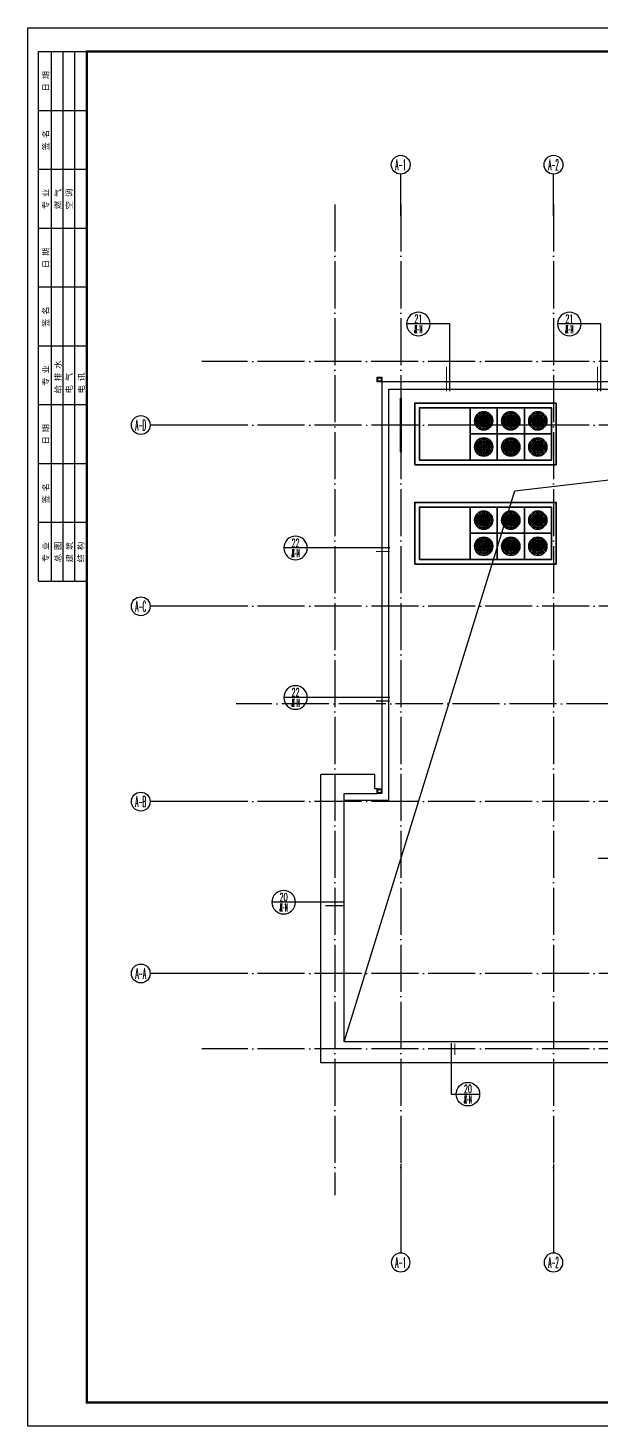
# Model space of a CAD drawing. Extents: x 1980812 to 2578970, y -669191 to 284498.
# Drawn here: x 1980812 to 2005190, y -549139 to -489739 of the extents above; entities that cross this region are included whole.
import ezdxf
from ezdxf.enums import TextEntityAlignment as Align

# ---------------------------------------------------------------- set-up
doc = ezdxf.new("R2010")
doc.units = 0
doc.header["$LTSCALE"] = 1000
doc.header["$MEASUREMENT"] = 0
doc.linetypes.add('DOTE', pattern=[2.42, 2, -0.2, 0.02, -0.2])
for name, color, linetype in [('AXIS', 3, 'Continuous'), ('AXIS_TEXT', 7, 'Continuous'), ('CURTWALL', 2, 'Continuous'), ('DIM_ELEV', 3, 'Continuous'), ('dote', 1, 'DOTE'), ('TK', 1, 'Continuous'), ('WALL', 4, 'Continuous'), ('看线', 66, 'Continuous'), ('空线', 3, 'Continuous'), ('节点', 3, 'Continuous')]:
    doc.layers.add(name, color=color, linetype=linetype)
for name, color, linetype, lineweight in [('kon', 40, 'Continuous', 5), ('公共层-图框', 7, 'Continuous', 70), ('暖通-空调-设备', 150, 'Continuous', 35)]:
    doc.layers.add(name, color=color, linetype=linetype, lineweight=lineweight)
doc.styles.add('_TCH_AXIS', font='COMPLEX', dxfattribs={"bigfont": 'GBCBIG'})
doc.styles.add('COMP', font='COMPLEX.shx', dxfattribs={"bigfont": 'hztxt'})
doc.styles.add('COMPLEX', font='COMPLEX')
doc.styles.add('SONGTI', font='NSimSun.ttf', dxfattribs={"width": 1.1})

# ---------------------------------------------------------------- blocks, each defined once
blk = doc.blocks.new('会签栏0821')
at = {"layer": 'TK'}
for p, q in [((115148889, 23475903), (115148889, 23483403)), ((115148889, 23483403), (115150939, 23483403)), ((115149439, 23475903), (115149439, 23483403)), ((115149939, 23475903), (115149939, 23483403)), ((115150439, 23475903), (115150439, 23483403)), ((115150939, 23475903), (115150939, 23483403)), ((115148889, 23480903), (115150939, 23480903)), ((115148889, 23478403), (115150939, 23478403)), ((115148889, 23468403), (115148889, 23475903)), ((115148889, 23475903), (115150939, 23475903)), ((115149439, 23468403), (115149439, 23475903)), ((115149939, 23468403), (115149939, 23475903)), ((115150439, 23468403), (115150439, 23475903)), ((115150939, 23468403), (115150939, 23475903)), ((115148889, 23473403), (115150939, 23473403)), ((115148889, 23470903), (115150939, 23470903)), ((115148889, 23460903), (115148889, 23468403)), ((115148889, 23468403), (115150939, 23468403)), ((115149439, 23460903), (115149439, 23468403)), ((115149939, 23460903), (115149939, 23468403)), ((115150439, 23460903), (115150439, 23468403)), ((115150939, 23460903), (115150939, 23468403)), ((115148889, 23465903), (115150939, 23465903)), ((115148889, 23463403), (115150939, 23463403)), ((115148889, 23460903), (115150939, 23460903))]:
    blk.add_line(p, q, dxfattribs=at)
at = {"layer": 'TK', "style": 'SONGTI'}
for s, p in [('日 期', (115149324, 23481702)), ('签 名', (115149324, 23479202)), ('专 业', (115149324, 23476702)), ('燃 气', (115149842, 23476702)), ('空 调', (115150316, 23476702)), ('日 期', (115149324, 23474202)), ('签 名', (115149324, 23471702)), ('给 排 水', (115149842, 23468880)), ('专 业', (115149324, 23469202)), ('电 气', (115150316, 23468880)), ('电 讯', (115150842, 23468880)), ('日 期', (115149324, 23466702)), ('签 名', (115149324, 23464202)), ('专 业', (115149324, 23461702)), ('总 图', (115149842, 23461702)), ('建 筑', (115150342, 23461702)), ('结 构', (115150816, 23461702))]:
    blk.add_text(s, height=250, rotation=90, dxfattribs=at).set_placement(p)
blk = doc.blocks.new('_index')
blk.add_line((-0.5, 0), (0.5, 0))
blk.add_circle((0, 0), 0.5)
at = {"style": 'COMP'}
for tag, width, p, p2 in [('1', 2.333333, (-0.17, 0.05), (0.17, 0.05)), ('-', 1.166667, (-0.17, -0.39), (0.17, -0.39))]:
    blk.add_attdef(tag, text='', height=0.34, dxfattribs=dict(at, width=width)).set_placement(p, p2, align=Align.FIT)
blk = doc.blocks.new('sthrshsth')
at = {"layer": '看线'}
for p, q in [((10850, 1830), (-800, 1830)), ((-800, 1830), (-800, -15650)), ((-500, -15950), (-500, 1530)), ((-500, 1530), (10550, 1530)), ((46600, -25330), (46600, -8300)), ((46600, -8300), (48500, -8300)), ((-500, -15950), (-2400, -15950)), ((35850, -25330), (46600, -25330))]:
    blk.add_line(p, q, dxfattribs=at)
for points in [[(11050, 1230), (10850, 1230), (10850, 1830)], [(10550, 1530), (10550, 930), (11050, 930)], [(32050, -24730), (31750, -24730), (31750, -26200)], [(35550, -24730), (35850, -24730), (35850, -25330)]]:
    blk.add_lwpolyline(points, dxfattribs=at)
blk = doc.blocks.new('qeragaeth')
at = {"layer": 'CURTWALL'}
for points in [[(2331329, -361308), (2331529, -361308), (2331529, -361508), (2331329, -361508)], [(2331359, -361338), (2331499, -361338), (2331499, -361478), (2331359, -361478)], [(2343379, -361308), (2343579, -361308), (2343579, -361508), (2343379, -361508)], [(2343409, -361338), (2343549, -361338), (2343549, -361478), (2343409, -361478)], [(2367679, -388968), (2367879, -388968), (2367879, -389168), (2367679, -389168)], [(2367709, -388998), (2367849, -388998), (2367849, -389138), (2367709, -389138)], [(2379229, -388968), (2379429, -388968), (2379429, -389168), (2379229, -389168)], [(2379259, -388998), (2379399, -388998), (2379399, -389138), (2379259, -389138)]]:
    blk.add_lwpolyline(points, close=True, dxfattribs=at)
blk = doc.blocks.new('_AXISO')
blk.add_circle((0, 0), 0.5)
at = {"layer": 'AXIS_TEXT', "style": 'COMPLEX', "width": 1.041667}
blk.add_attdef('A', text='', height=0.56, dxfattribs=at).set_placement((-0.25, -0.28), (0.25, -0.28), align=Align.FIT)
blk = doc.blocks.new('水泵')
at = {"layer": '暖通-空调-设备'}
blk.add_line((1492606, -388032), (1492799, -388032), dxfattribs=at)
for points in [[(1492584, -388032), (1492821, -388032), (1492821, -388002), (1492584, -388002)], [(1492584, -388649), (1492821, -388649), (1492821, -388619), (1492584, -388619)]]:
    blk.add_lwpolyline(points, close=True, dxfattribs=at)
for points in [[(1492606, -388032), (1492606, -388197)], [(1492799, -388032), (1492799, -388197)], [(1492606, -388560), (1492606, -388619)], [(1492799, -388560), (1492799, -388619)]]:
    blk.add_lwpolyline(points, dxfattribs=at)
for radius in [154, 131]:
    blk.add_circle((1492703, -388318), radius, dxfattribs=at)
for radius, start, end in [(261, 111.64911, 68.35089), (233, 114.41307, 65.58693)]:
    blk.add_arc((1492703, -388318), radius, start, end, dxfattribs=at)
blk = doc.blocks.new('A$C2ECD2C7B')
at = {"layer": '暖通-空调-设备'}
for p, q in [((3960, -3517), (3960, -1297)), ((4806, -2125), (4259, -1579)), ((4532, -2239), (4532, -1465)), ((4532, -1852), (4806, -1579)), ((5110, -3517), (5110, -1297)), ((5110, -3517), (5110, -1297)), ((5956, -2125), (5409, -1579)), ((5682, -2239), (5682, -1465)), ((5682, -1852), (5956, -1579)), ((6260, -3517), (6260, -1297)), ((7106, -2125), (6559, -1579)), ((6832, -2239), (6832, -1465)), ((6832, -1852), (7106, -1579)), ((7410, -3517), (7410, -1297)), ((4532, -1852), (4146, -1852)), ((4532, -1852), (4259, -2125)), ((4532, -1852), (4919, -1852)), ((5682, -1852), (5296, -1852)), ((5682, -1852), (5409, -2125)), ((5682, -1852), (6069, -1852)), ((6832, -1852), (6446, -1852)), ((6832, -1852), (6559, -2125)), ((6832, -1852), (7219, -1852)), ((7410, -2407), (3960, -2407)), ((4532, -2962), (4146, -2962)), ((4806, -3235), (4259, -2689)), ((4532, -2962), (4259, -3235)), ((4532, -3349), (4532, -2575)), ((4532, -2962), (4806, -2689)), ((4532, -2962), (4919, -2962)), ((5682, -2962), (5296, -2962)), ((5956, -3235), (5409, -2689)), ((5682, -2962), (5409, -3235)), ((5682, -3349), (5682, -2575)), ((5682, -2962), (5956, -2689)), ((5682, -2962), (6069, -2962)), ((6832, -2962), (6446, -2962)), ((7106, -3235), (6559, -2689)), ((6832, -2962), (6559, -3235)), ((6832, -3349), (6832, -2575)), ((6832, -2962), (7106, -2689)), ((6832, -2962), (7219, -2962)), ((3960, -7737), (3960, -5517)), ((4806, -6345), (4259, -5799)), ((4532, -6459), (4532, -5685)), ((4532, -6072), (4806, -5799)), ((5110, -7737), (5110, -5517)), ((5110, -7737), (5110, -5517)), ((5956, -6345), (5409, -5799)), ((5682, -6459), (5682, -5685)), ((5682, -6072), (5956, -5799)), ((6260, -7737), (6260, -5517)), ((7106, -6345), (6559, -5799)), ((6832, -6459), (6832, -5685)), ((6832, -6072), (7106, -5799)), ((7410, -7737), (7410, -5517)), ((4532, -6072), (4146, -6072)), ((4532, -6072), (4259, -6345)), ((4532, -6072), (4919, -6072)), ((5682, -6072), (5296, -6072)), ((5682, -6072), (5409, -6345)), ((5682, -6072), (6069, -6072)), ((6832, -6072), (6446, -6072)), ((6832, -6072), (6559, -6345)), ((6832, -6072), (7219, -6072)), ((7410, -6627), (3960, -6627)), ((4806, -7455), (4259, -6909)), ((4532, -7569), (4532, -6795)), ((4532, -7182), (4806, -6909)), ((5956, -7455), (5409, -6909)), ((5682, -7569), (5682, -6795)), ((5682, -7182), (5956, -6909)), ((7106, -7455), (6559, -6909)), ((6832, -7569), (6832, -6795)), ((6832, -7182), (7106, -6909)), ((4532, -7182), (4146, -7182)), ((4532, -7182), (4259, -7455)), ((4532, -7182), (4919, -7182)), ((5682, -7182), (5296, -7182)), ((5682, -7182), (5409, -7455)), ((5682, -7182), (6069, -7182)), ((6832, -7182), (6446, -7182)), ((6832, -7182), (6559, -7455)), ((6832, -7182), (7219, -7182))]:
    blk.add_line(p, q, dxfattribs=at)
for points in [[(1600, -3717), (7610, -3717), (7610, -1097), (1600, -1097)], [(1800, -3517), (7410, -3517), (7410, -1297), (1800, -1297)], [(7410, -3517), (1800, -3517), (1800, -1297), (7410, -1297)], [(13440, -2550), (13440, -2050), (12940, -2050), (12940, -2550)], [(13440, -3750), (13440, -3250), (12940, -3250), (12940, -3750)], [(13440, -4950), (13440, -4450), (12940, -4450), (12940, -4950)], [(1600, -7937), (7610, -7937), (7610, -5317), (1600, -5317)], [(1800, -7737), (7410, -7737), (7410, -5517), (1800, -5517)], [(7410, -7737), (1800, -7737), (1800, -5517), (7410, -5517)]]:
    blk.add_lwpolyline(points, close=True, dxfattribs=at)
for centre, radius in [((4532, -1852), 387), ((4532, -1852), 319), ((4532, -1852), 252), ((4532, -1852), 185), ((4532, -1852), 117), ((5682, -1852), 387), ((5682, -1852), 319), ((5682, -1852), 252), ((5682, -1852), 185), ((5682, -1852), 117), ((6832, -1852), 387), ((6832, -1852), 319), ((6832, -1852), 252), ((6832, -1852), 185), ((6832, -1852), 117), ((4532, -1852), 49.9), ((5682, -1852), 49.9), ((6832, -1852), 49.9), ((4532, -2962), 387), ((4532, -2962), 319), ((4532, -2962), 252), ((4532, -2962), 185), ((4532, -2962), 117), ((4532, -2962), 49.9), ((5682, -2962), 387), ((5682, -2962), 319), ((5682, -2962), 252), ((5682, -2962), 185), ((5682, -2962), 117), ((5682, -2962), 49.9), ((6832, -2962), 387), ((6832, -2962), 319), ((6832, -2962), 252), ((6832, -2962), 185), ((6832, -2962), 117), ((6832, -2962), 49.9), ((4532, -6072), 387), ((4532, -6072), 319), ((4532, -6072), 252), ((4532, -6072), 185), ((5682, -6072), 387), ((5682, -6072), 319), ((5682, -6072), 252), ((5682, -6072), 185), ((6832, -6072), 387), ((6832, -6072), 319), ((6832, -6072), 252), ((6832, -6072), 185), ((4532, -6072), 117), ((4532, -6072), 49.9), ((5682, -6072), 117), ((5682, -6072), 49.9), ((6832, -6072), 117), ((6832, -6072), 49.9), ((4532, -7182), 387), ((4532, -7182), 319), ((4532, -7182), 252), ((4532, -7182), 185), ((4532, -7182), 117), ((5682, -7182), 387), ((5682, -7182), 319), ((5682, -7182), 252), ((5682, -7182), 185), ((5682, -7182), 117), ((6832, -7182), 387), ((6832, -7182), 319), ((6832, -7182), 252), ((6832, -7182), 185), ((6832, -7182), 117), ((4532, -7182), 49.9), ((5682, -7182), 49.9), ((6832, -7182), 49.9)]:
    blk.add_circle(centre, radius, dxfattribs=at)
at = {"layer": '暖通-空调-设备', "xscale": -1, "rotation": 90}
for p in [(-375108, 1490403), (-375108, 1489203), (-375108, 1488003)]:
    blk.add_blockref('水泵', p, dxfattribs=at)

msp = doc.modelspace()

# ---------------------------------------------------------------- linework, layer by layer
at = {"layer": 'AXIS'}
for p, q in [((1996666.5, -497723.5), (1996666.5, -495949.7)), ((2003166.5, -497723.5), (2003166.5, -495949.7)), ((1989843, -506609.9), (1986011.9, -506609.9)), ((1989843, -514309.9), (1986011.9, -514309.9)), ((1989843, -522609.9), (1986011.9, -522609.9)), ((1989843, -529909.9), (1986011.9, -529909.9)), ((1996666.5, -537993.8), (1996666.5, -541788.2)), ((2003166.5, -537993.8), (2003166.5, -541788.2))]:
    msp.add_line(p, q, dxfattribs=at)
at = {"layer": 'CURTWALL'}
msp.add_line((1994266.5, -532809.9), (1994266.5, -522259.9), dxfattribs=at)
for points in [[(1995666.5, -522059.9), (1995866.5, -522059.9), (1995866.5, -522259.9), (1995666.5, -522259.9)], [(1995696.5, -522089.9), (1995836.5, -522089.9), (1995836.5, -522229.9), (1995696.5, -522229.9)]]:
    msp.add_lwpolyline(points, close=True, dxfattribs=at)
at = {"layer": 'DIM_ELEV'}
msp.add_line((2006518.6, -525031.8), (2005068.6, -525031.8), dxfattribs=at)
at = {"layer": 'dote'}
for p, q in [((1993866.5, -497232.7), (1993866.5, -539333.6)), ((1996666.5, -497232.7), (1996666.5, -539333.6)), ((2003166.5, -497232.7), (2003166.5, -539333.6)), ((2053077.2, -503909.9), (1988210.3, -503909.9)), ((2053079.9, -506609.9), (1988213, -506609.9)), ((2053079.9, -514309.9), (1988213, -514309.9)), ((2005712.7, -518459.9), (1989668.7, -518459.9)), ((2053079.9, -522609.9), (1988213, -522609.9)), ((2053079.9, -529909.9), (1988213, -529909.9)), ((2053079.9, -533109.9), (1988213, -533109.9))]:
    msp.add_line(p, q, dxfattribs=at)
at = {"layer": 'TK'}
msp.add_lwpolyline([(1980812.3, -489739.1), (2064912.3, -489739.1), (2064912.3, -549139.1), (1980812.3, -549139.1)], close=True, dxfattribs=at)
at = {"layer": 'TK', "const_width": 100}
msp.add_lwpolyline([(2063912.3, -548139.1), (2063912.3, -490739.1), (1983312.3, -490739.1), (1983312.3, -548139.1)], close=True, dxfattribs=at)
at = {"layer": '公共层-图框'}
msp.add_line((1996666.5, -505462.9), (1996666.5, -507756.9), dxfattribs=at)
at = {"layer": '看线', "color": 2}
for p, q in [((1993266.5, -533709.9), (1993266.5, -521459.9)), ((1995566.5, -521459.9), (1993266.5, -521459.9)), ((1995566.5, -522059.9), (1995566.5, -521459.9)), ((1995666.5, -522059.9), (1995566.5, -522059.9)), ((1994266.5, -522259.9), (1995666.5, -522259.9)), ((2028716.5, -532809.9), (1994266.5, -532809.9)), ((2029366.5, -533709.9), (1993266.5, -533709.9))]:
    msp.add_line(p, q, dxfattribs=at)
at = {"layer": '空线'}
msp.add_lwpolyline([(1994266.5, -532809.9), (2001517.3, -509399.7), (2045166.5, -504309.9)], dxfattribs=at)
at = {"layer": '节点'}
for p, q in [((1998763.5, -502314.2), (1997919, -502314.2)), ((1998763.5, -505173.6), (1998763.5, -502314.2)), ((2005186.4, -502314.2), (2004341.9, -502314.2)), ((2005186.4, -505173.6), (2005186.4, -502314.2)), ((1996200.7, -511832.2), (1991695.4, -511832.2)), ((1996200.7, -518186), (1991695.4, -518186)), ((1994246.5, -526882.8), (1991189.4, -526882.8)), ((1998817, -532872.7), (1998817, -535038.6)), ((1998817, -535038.6), (1999661.5, -535038.6))]:
    msp.add_line(p, q, dxfattribs=at)
at = {"layer": '节点', "ltscale": 0.5, "const_width": 50}
for points in [[(1998613.5, -505173.6), (1998613.5, -504127.1)], [(2005036.4, -505173.6), (2005036.4, -504127.1)], [(1996200.7, -511982.2), (1995622.7, -511982.2)], [(1996200.7, -518336), (1995622.7, -518336)], [(1994246.5, -527032.8), (1993468.5, -527032.8)], [(1998967, -532872.7), (1998967, -533372.7)]]:
    msp.add_lwpolyline(points, dxfattribs=at)

# ---------------------------------------------------------------- block references
at = {"layer": 'AXIS'}
ref = msp.add_blockref('_AXISO', (1996666.5, -495549.7), dxfattribs=dict(at, xscale=800, yscale=800, zscale=800))
ref.add_attrib('A', 'A-1', dxfattribs={"layer": 'AXIS_TEXT', "height": 452.55, "style": '_TCH_AXIS', "width": 0.375}).set_placement((1996440.2, -495776), (1996892.8, -495776), align=Align.FIT)
ref = msp.add_blockref('_AXISO', (2003166.5, -495549.7), dxfattribs=dict(at, xscale=800, yscale=800, zscale=800))
ref.add_attrib('A', 'A-2', dxfattribs={"layer": 'AXIS_TEXT', "height": 452.55, "style": '_TCH_AXIS', "width": 0.344262}).set_placement((2002940.2, -495776), (2003392.8, -495776), align=Align.FIT)
ref = msp.add_blockref('_AXISO', (1985611.9, -506609.9), dxfattribs=dict(at, xscale=800, yscale=800, zscale=800))
ref.add_attrib('A', 'A-D', dxfattribs={"layer": 'AXIS_TEXT', "height": 452.55, "style": '_TCH_AXIS', "width": 0.328125}).set_placement((1985385.7, -506836.2), (1985838.2, -506836.2), align=Align.FIT)
ref = msp.add_blockref('_AXISO', (1985611.9, -514309.9), dxfattribs=dict(at, xscale=800, yscale=800, zscale=800))
ref.add_attrib('A', 'A-C', dxfattribs={"layer": 'AXIS_TEXT', "height": 452.55, "style": '_TCH_AXIS', "width": 0.33871}).set_placement((1985385.7, -514536.2), (1985838.2, -514536.2), align=Align.FIT)
ref = msp.add_blockref('_AXISO', (1985611.9, -522609.9), dxfattribs=dict(at, xscale=800, yscale=800, zscale=800))
ref.add_attrib('A', 'A-B', dxfattribs={"layer": 'AXIS_TEXT', "height": 452.55, "style": '_TCH_AXIS', "width": 0.328125}).set_placement((1985385.7, -522836.2), (1985838.2, -522836.2), align=Align.FIT)
ref = msp.add_blockref('_AXISO', (1985611.9, -529909.9), dxfattribs=dict(at, xscale=800, yscale=800, zscale=800))
ref.add_attrib('A', 'A-A', dxfattribs={"layer": 'AXIS_TEXT', "height": 452.55, "style": '_TCH_AXIS', "width": 0.323077}).set_placement((1985385.7, -530136.2), (1985838.2, -530136.2), align=Align.FIT)
ref = msp.add_blockref('_AXISO', (1996666.5, -542188.2), dxfattribs=dict(at, xscale=-800, yscale=800, zscale=800, rotation=180))
ref.add_attrib('A', 'A-1', dxfattribs={"layer": 'AXIS_TEXT', "height": 452.55, "style": '_TCH_AXIS', "width": 0.375}).set_placement((1996440.2, -542414.5), (1996892.8, -542414.5), align=Align.FIT)
ref = msp.add_blockref('_AXISO', (2003166.5, -542188.2), dxfattribs=dict(at, xscale=-800, yscale=800, zscale=800, rotation=180))
ref.add_attrib('A', 'A-2', dxfattribs={"layer": 'AXIS_TEXT', "height": 452.55, "style": '_TCH_AXIS', "width": 0.344262}).set_placement((2002940.2, -542414.5), (2003392.8, -542414.5), align=Align.FIT)
at = {"layer": 'kon'}
msp.add_blockref('A$C2ECD2C7B', (1995666.5, -504579.9), dxfattribs=at)
at = {"layer": 'TK'}
msp.add_blockref('会签栏0821', (-113167626.7, -23974142.1), dxfattribs=at)
at = {"layer": 'WALL'}
for name, p in [('sthrshsth', (1996666.5, -506609.9)), ('qeragaeth', (-335662.4, -143272.3))]:
    msp.add_blockref(name, p, dxfattribs=at)
at = {"layer": '节点', "ltscale": 0.5}
ref = msp.add_blockref('_index', (1997419, -502314.2), dxfattribs=dict(at, xscale=-1000.000000050349, yscale=1000.000000050349, zscale=1000.000000050349))
ref.add_attrib('1', '21', dxfattribs={"layer": '0', "height": 340, "style": 'COMP', "width": 0.724138}).set_placement((1997249, -502264.2), (1997589, -502264.2), align=Align.FIT)
ref.add_attrib('-', 'JX-14', dxfattribs={"layer": '0', "height": 340, "style": 'COMP', "width": 0.228261}).set_placement((1997249, -502704.2), (1997589, -502704.2), align=Align.FIT)
ref = msp.add_blockref('_index', (2003841.9, -502314.2), dxfattribs=dict(at, xscale=-1000.000000050349, yscale=1000.000000050349, zscale=1000.000000050349))
ref.add_attrib('1', '21', dxfattribs={"layer": '0', "height": 340, "style": 'COMP', "width": 0.724138}).set_placement((2003671.9, -502264.2), (2004011.9, -502264.2), align=Align.FIT)
ref.add_attrib('-', 'JX-14', dxfattribs={"layer": '0', "height": 340, "style": 'COMP', "width": 0.228261}).set_placement((2003671.9, -502704.2), (2004011.9, -502704.2), align=Align.FIT)
ref = msp.add_blockref('_index', (1992195.4, -511832.2), dxfattribs=dict(at, xscale=-1000.000000050349, yscale=1000.000000050349, zscale=1000.000000050349))
ref.add_attrib('1', '22', dxfattribs={"layer": '0', "height": 340, "style": 'COMP', "width": 0.617647}).set_placement((1992025.4, -511782.2), (1992365.4, -511782.2), align=Align.FIT)
ref.add_attrib('-', 'JX-14', dxfattribs={"layer": '0', "height": 340, "style": 'COMP', "width": 0.228261}).set_placement((1992025.4, -512222.2), (1992365.4, -512222.2), align=Align.FIT)
ref = msp.add_blockref('_index', (1992195.4, -518186), dxfattribs=dict(at, xscale=-1000.000000050349, yscale=1000.000000050349, zscale=1000.000000050349))
ref.add_attrib('1', '22', dxfattribs={"layer": '0', "height": 340, "style": 'COMP', "width": 0.617647}).set_placement((1992025.4, -518136), (1992365.4, -518136), align=Align.FIT)
ref.add_attrib('-', 'JX-14', dxfattribs={"layer": '0', "height": 340, "style": 'COMP', "width": 0.228261}).set_placement((1992025.4, -518576), (1992365.4, -518576), align=Align.FIT)
ref = msp.add_blockref('_index', (1991689.4, -526882.8), dxfattribs=dict(at, xscale=-1000.000000050349, yscale=1000.000000050349, zscale=1000.000000050349))
ref.add_attrib('1', '20', dxfattribs={"layer": '0', "height": 340, "style": 'COMP', "width": 0.617647}).set_placement((1991519.4, -526832.8), (1991859.4, -526832.8), align=Align.FIT)
ref.add_attrib('-', 'JX-14', dxfattribs={"layer": '0', "height": 340, "style": 'COMP', "width": 0.228261}).set_placement((1991519.4, -527272.8), (1991859.4, -527272.8), align=Align.FIT)
ref = msp.add_blockref('_index', (1999524.5, -535038.6), dxfattribs=dict(at, xscale=1000.000000050349, yscale=1000.000000050349, zscale=1000.000000050349))
ref.add_attrib('1', '20', dxfattribs={"layer": '0', "height": 340, "rotation": 360, "style": 'COMP', "width": 0.617647}).set_placement((1999354.5, -534988.6), (1999694.5, -534988.6), align=Align.FIT)
ref.add_attrib('-', 'JX-14', dxfattribs={"layer": '0', "height": 340, "style": 'COMP', "width": 0.228261}).set_placement((1999354.5, -535428.6), (1999694.5, -535428.6), align=Align.FIT)

doc.saveas('drawing.dxf')
